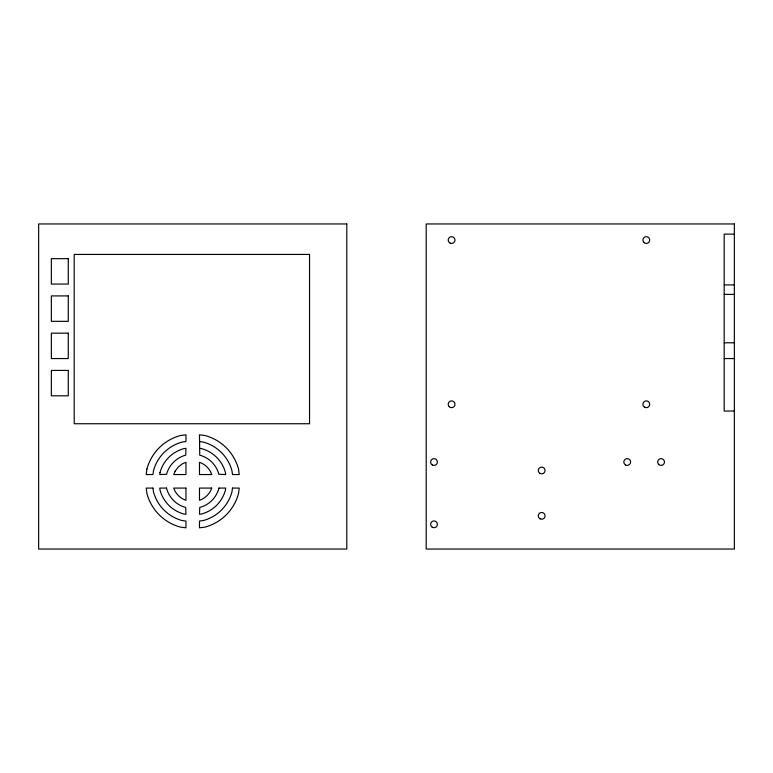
<?xml version="1.0" encoding="UTF-8"?>
<svg xmlns="http://www.w3.org/2000/svg" width="773" height="773" viewBox="0 0 773 773"><rect width="100%" height="100%" fill="white"/><g stroke="black" fill="none" stroke-linecap="round" stroke-linejoin="round"><path stroke-width="1.16" d="M734.35 234.122L724.195 234.122L724.195 411.052L734.35 411.052M724.195 284.918L734.35 284.918M724.195 294.397L734.35 294.397M724.195 342.797L734.35 342.797M724.195 358.566L734.35 358.566M199.492 441.567L203.241 442.059A40.631 40.631 0 0 1 231.977 470.796L232.47 474.545L239.234 474.545L238.519 469.047A47.404 47.404 0 0 0 204.99 435.518L199.492 434.803L199.734 455.152A27.094 27.094 0 0 1 218.894 474.303L225.697 474.545L225.436 472.554A33.857 33.857 0 0 0 201.482 448.611L199.492 448.34M146.928 469.047L146.203 474.545L152.977 474.545L153.469 470.796A40.631 40.631 0 0 1 182.206 442.059L185.955 441.567L185.955 434.803L180.457 435.518A47.404 47.404 0 0 0 146.928 469.047M160.011 472.554L159.75 474.545L166.553 474.303A27.094 27.094 0 0 1 185.713 455.152L185.955 448.34L183.955 448.611A33.857 33.857 0 0 0 160.011 472.554M218.923 488.082L218.894 488.323A27.094 27.094 0 0 1 199.734 507.484L199.492 514.287L201.482 514.026A33.857 33.857 0 0 0 225.436 490.082L225.697 488.082L218.923 488.082M232.47 488.082L231.977 491.831A40.631 40.631 0 0 1 203.241 520.567L199.492 521.06L199.492 527.833L204.99 527.109A47.404 47.404 0 0 0 238.519 493.58L239.234 488.082L232.47 488.082M175.123 471.153L173.722 474.545L185.955 474.545L185.955 462.312L182.563 463.723L178.36 466.95L175.123 471.153M211.725 488.082C209.85 493.763 205.174 498.44 199.492 500.315L199.492 488.082L211.725 488.082M346.797 223.957L38.65 223.957L38.65 549.043L346.797 549.043L346.797 223.957M734.35 223.957L426.203 223.957L426.203 549.043L734.35 549.043L734.35 223.957M309.548 254.433L74.208 254.433L74.208 423.749L309.548 423.749L309.548 254.433M68.275 258.675L51.347 258.675L51.347 284.068L68.275 284.068L68.275 258.675M68.275 295.914L51.347 295.914L51.347 321.317L68.275 321.317L68.275 295.914M68.275 333.163L51.347 333.163L51.347 358.566L68.275 358.566L68.275 333.163M68.275 370.412L51.347 370.412L51.347 395.815L68.275 395.815L68.275 370.412M211.725 474.545L199.492 474.545L199.492 462.312C205.174 464.187 209.85 468.863 211.725 474.545M152.977 488.082L146.203 488.082L146.928 493.58A47.404 47.404 0 0 0 180.457 527.109L185.955 527.833L185.955 521.06L182.206 520.567A40.631 40.631 0 0 1 153.469 491.831L152.977 488.082M166.524 488.082L159.75 488.082L160.011 490.082A33.857 33.857 0 0 0 183.955 514.026L185.955 514.287L185.713 507.484A27.094 27.094 0 0 1 166.553 488.323L166.524 488.082M185.955 488.082L173.722 488.082C175.597 493.763 180.273 498.44 185.955 500.315L185.955 488.082M643.919 242.442A3.382 3.382 0 0 0 649.581 240.925A3.382 3.382 0 0 0 645.436 236.78A3.382 3.382 0 0 0 643.919 242.442M432.3 464.95A3.382 3.382 0 0 0 437.383 462.012A3.382 3.382 0 0 0 432.3 459.085A3.382 3.382 0 0 0 432.3 464.95M539.979 518.789A3.382 3.382 0 0 0 545.062 515.852A3.382 3.382 0 0 0 539.979 512.924A3.382 3.382 0 0 0 539.979 518.789M658.683 464.409A3.382 3.382 0 0 0 664.355 462.892A3.382 3.382 0 0 0 660.2 458.747A3.382 3.382 0 0 0 658.683 464.409M432.3 527.254A3.382 3.382 0 0 0 437.383 524.316A3.382 3.382 0 0 0 432.3 521.389A3.382 3.382 0 0 0 432.3 527.254M625.521 464.95A3.382 3.382 0 0 0 630.604 462.012A3.382 3.382 0 0 0 625.521 459.085A3.382 3.382 0 0 0 625.521 464.95M449.21 406.675A3.382 3.382 0 0 0 454.872 405.158A3.382 3.382 0 0 0 450.727 401.003A3.382 3.382 0 0 0 449.21 406.675M539.979 473.414A3.382 3.382 0 0 0 545.062 470.477A3.382 3.382 0 0 0 539.979 467.549A3.382 3.382 0 0 0 539.979 473.414M449.905 242.983A3.382 3.382 0 0 0 454.988 240.045A3.382 3.382 0 0 0 449.905 237.118A3.382 3.382 0 0 0 449.905 242.983M644.614 407.207A3.382 3.382 0 0 0 649.697 404.279A3.382 3.382 0 0 0 644.614 401.342A3.382 3.382 0 0 0 644.614 407.207"/></g></svg>
